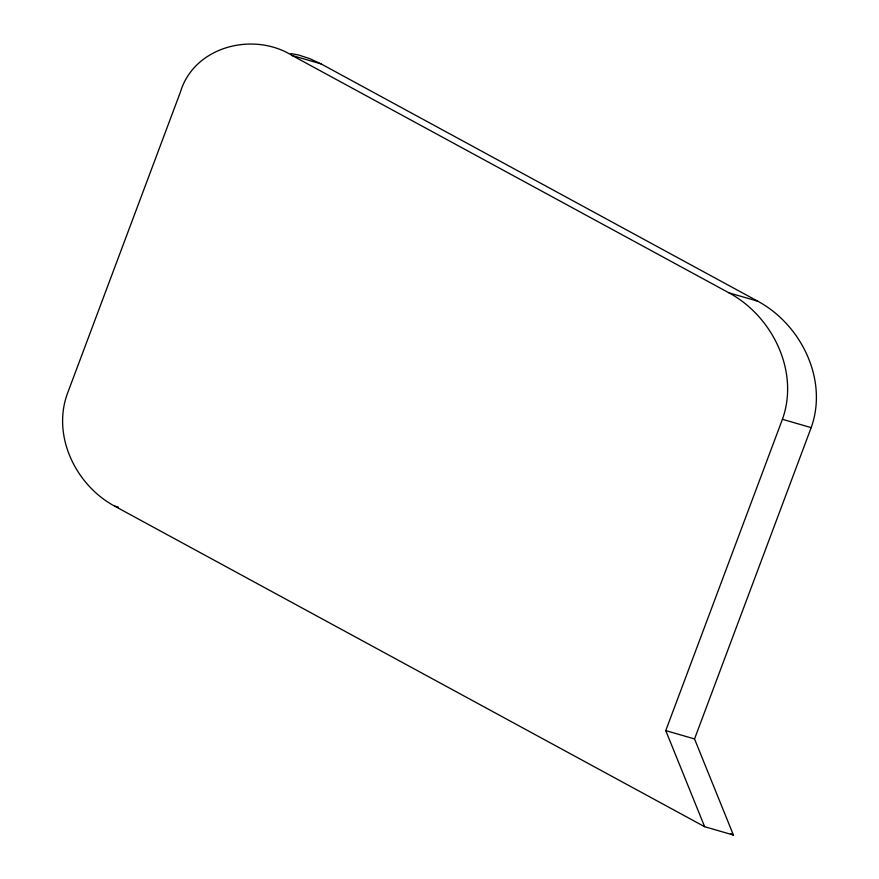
<?xml version="1.0" encoding="UTF-8"?>
<svg xmlns="http://www.w3.org/2000/svg" width="879" height="879" viewBox="0 0 879 879"><rect width="100%" height="100%" fill="white"/><g stroke="black" fill="none" stroke-linecap="round" stroke-linejoin="round"><path stroke-width="1.32" d="M704.639 826.71L665.755 730.603L782.42 419.305C799.582 371.465 772.41 316.297 729.043 292.883L292.202 55.531C253.537 31.391 194.171 46.126 180.371 92.174L67.211 394.133C52.026 436.467 76.066 485.307 114.457 506.029L704.639 826.71L733.416 835.05L694.531 738.942L811.185 427.633C828.348 379.805 801.187 324.637 757.819 301.222L320.978 63.859L309.891 58.684L298.486 54.981L290.795 53.553M292.202 55.531L320.978 63.859M729.043 292.883L757.819 301.222M782.42 419.305L811.185 427.633M114.457 506.029L118.379 507.161M665.755 730.603L694.531 738.942M731.009 833.742L733.416 835.05"/></g></svg>
